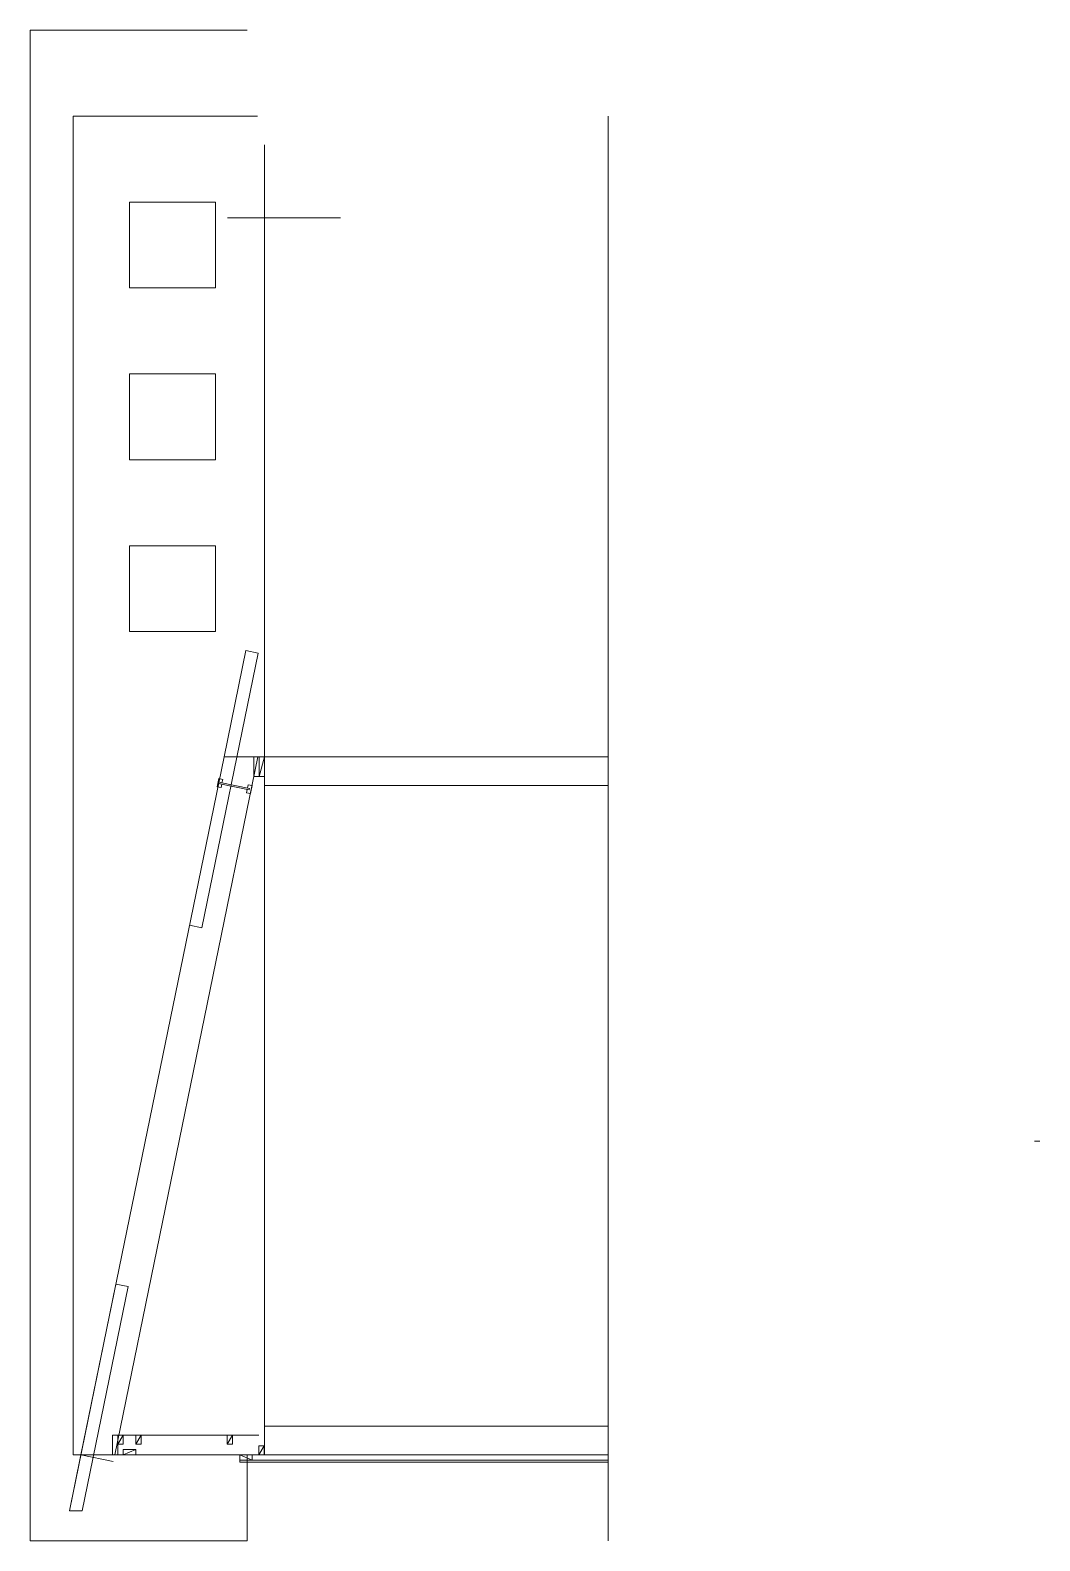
# Model space of a CAD drawing. Header units: inches. Extents: x -3905 to 10892, y 1064 to 9590.
# Drawn here: x 2437.7 to 2719.7, y 2283.2 to 2705.2 of the extents above; entities that cross this region are included whole.
import ezdxf

# ---------------------------------------------------------------- set-up
doc = ezdxf.new("R2010")
doc.units = ezdxf.units.IN
doc.header["$MEASUREMENT"] = 0
for name, color, linetype, lineweight in [('FP-New', 131, 'Continuous', 0), ('Roof Plan', 50, 'Continuous', 0), ('SECTIONS', 70, 'Continuous', 0)]:
    doc.layers.add(name, color=color, linetype=linetype, lineweight=lineweight)

# ---------------------------------------------------------------- blocks, each defined once
blk = doc.blocks.new('*U36')
at = {"color": 0}
for p, q in [((0.96875, 0.5625), (0.96875, 8.9375)), ((1.34375, 8.9375), (0.96875, 8.9375)), ((1.34375, 0.5625), (1.34375, 8.9375)), ((1.34375, 0.5625), (0.96875, 0.5625))]:
    blk.add_line(p, q, dxfattribs=at)
for points in [[(1.34375, 8.375), (2.3125, 8.375), (2.3125, 9.5), (0, 9.5), (0, 8.375), (0.96875, 8.375)], [(1.34375, 1.125), (2.3125, 1.125), (2.3125, 0), (0, 0), (0, 1.125), (0.96875, 1.125)]]:
    blk.add_lwpolyline(points, dxfattribs=at)
blk = doc.blocks.new('*U461')
at = {"color": 0, "lineweight": 0}
blk.add_line((0, 0), (5.5, 1.5), dxfattribs=at)
blk.add_lwpolyline([(0, 0), (5.5, 0), (5.5, 1.5), (0, 1.5)], close=True, dxfattribs=at)
blk = doc.blocks.new('*U460')
at = {"linetype": 'Continuous', "lineweight": 5}
blk.add_line((0, 0), (2.5, 1.5), dxfattribs=at)
at = {"linetype": 'Continuous', "lineweight": -2}
blk.add_lwpolyline([(0, 0), (2.5, 0), (2.5, 1.5), (0, 1.5)], close=True, dxfattribs=at)

msp = doc.modelspace()

# ---------------------------------------------------------------- linework, layer by layer
at = {"layer": 'FP-New', "linetype": 'ByBlock', "lineweight": 0}
for p, q in [((2524.32333, 2652.7817), (2492.77184, 2652.7817)), ((2492.77184, 2652.7817), (2501.62524, 2652.7817))]:
    msp.add_line(p, q, dxfattribs=at)
at = {"layer": 'Roof Plan'}
msp.add_line((2718.16503, 2394.78284), (2719.66503, 2394.78284), dxfattribs=at)
at = {"layer": 'SECTIONS', "linetype": 'Continuous'}
for p, q in [((2437.66201, 2705.18126), (2498.26757, 2705.18126)), ((2437.66201, 2705.18126), (2437.66201, 2283.18126)), ((2501.13711, 2681.18126), (2449.69384, 2681.18126)), ((2449.69384, 2681.18126), (2449.69384, 2307.18126)), ((2599.13711, 2307.18126), (2599.13711, 2681.18126)), ((2503.13711, 2673.18126), (2503.13711, 2315.18126)), ((2485.59905, 2454.45511), (2501.33733, 2531.16612)), ((2491.81737, 2502.17913), (2497.90875, 2531.86954)), ((2501.33733, 2531.16612), (2497.90875, 2531.86954)), ((2501.33733, 2531.16612), (2497.90875, 2531.86954)), ((2491.81737, 2502.17913), (2451.81098, 2307.18126)), ((2501.26508, 2502.17916), (2461.25868, 2307.18126)), ((2503.26449, 2502.17913), (2491.81737, 2502.17913)), ((2500.13711, 2496.68126), (2500.13711, 2502.18126)), ((2501.63711, 2496.68126), (2501.63711, 2502.17913)), ((2501.63711, 2496.68126), (2500.13711, 2496.68126)), ((2503.13711, 2496.68126), (2501.63711, 2496.68126)), ((2485.59905, 2454.45511), (2482.17047, 2455.15853)), ((2461.60219, 2354.90529), (2448.59534, 2291.50773)), ((2465.03078, 2354.20187), (2461.60219, 2354.90529)), ((2465.03078, 2354.20187), (2452.16825, 2291.50773)), ((2460.63072, 2307.18126), (2460.63072, 2312.68126)), ((2460.63072, 2312.68126), (2462.13072, 2312.68126)), ((2462.13072, 2312.68126), (2462.13072, 2307.18126)), ((2463.63072, 2312.68126), (2468.63072, 2312.68126)), ((2501.51211, 2312.68126), (2468.63072, 2312.68126)), ((2599.13711, 2315.18126), (2503.13711, 2315.18126)), ((2503.13711, 2315.18126), (2503.13711, 2307.18126)), ((2463.63072, 2307.18126), (2467.13072, 2308.68126)), ((2451.81098, 2307.18126), (2448.59534, 2291.50773)), ((2503.13711, 2307.18126), (2449.69384, 2307.18126)), ((2451.81098, 2307.18126), (2460.87707, 2305.32123)), ((2461.13072, 2307.18126), (2460.63072, 2307.18126)), ((2462.13072, 2307.18126), (2460.63072, 2307.18126)), ((2496.18937, 2307.18126), (2499.68937, 2305.68126)), ((2599.13711, 2305.68126), (2496.18937, 2305.68126)), ((2496.18937, 2305.18126), (2496.18937, 2305.68126)), ((2599.13711, 2305.18126), (2496.18937, 2305.18126)), ((2498.26757, 2307.18126), (2498.26757, 2283.18126)), ((2599.13711, 2307.18126), (2503.13711, 2307.18126)), ((2599.13711, 2307.18126), (2599.13711, 2283.18126)), ((2448.59534, 2291.50773), (2452.16825, 2291.50773)), ((2498.26757, 2283.18126), (2437.66201, 2283.18126))]:
    msp.add_line(p, q, dxfattribs=at)
for points in [[(2489.41548, 2657.18126), (2489.41548, 2633.18126), (2465.41548, 2633.18126), (2465.41548, 2657.18126)], [(2489.41548, 2609.18126), (2489.41548, 2585.18126), (2465.41548, 2585.18126), (2465.41548, 2609.18126)], [(2489.41548, 2561.18126), (2489.41548, 2537.18126), (2465.41548, 2537.18126), (2465.41548, 2561.18126)], [(2599.13711, 2502.18126), (2599.13711, 2494.18126), (2503.13711, 2494.18126), (2503.13711, 2502.18126)], [(2467.13072, 2308.68126), (2467.13072, 2307.18126), (2463.63072, 2307.18126), (2463.63072, 2308.68126)], [(2499.68937, 2307.18126), (2499.68937, 2305.68126), (2496.18937, 2305.68126), (2496.18937, 2307.18126)]]:
    msp.add_lwpolyline(points, close=True, dxfattribs=at)

# ---------------------------------------------------------------- block references
at = {"layer": 'SECTIONS', "linetype": 'Continuous', "xscale": -1}
for name, p, rotation in [('*U461', (2503.13711, 2502.18126), 90), ('*U36', (2499.62421, 2494.18126), 78.28307249598319), ('*U460', (2463.63072, 2312.68126), 90), ('*U460', (2468.63072, 2312.68126), 90), ('*U460', (2494.13711, 2312.68126), 90), ('*U460', (2501.51211, 2307.18126), 270)]:
    msp.add_blockref(name, p, dxfattribs=dict(at, rotation=rotation))

doc.saveas('drawing.dxf')
